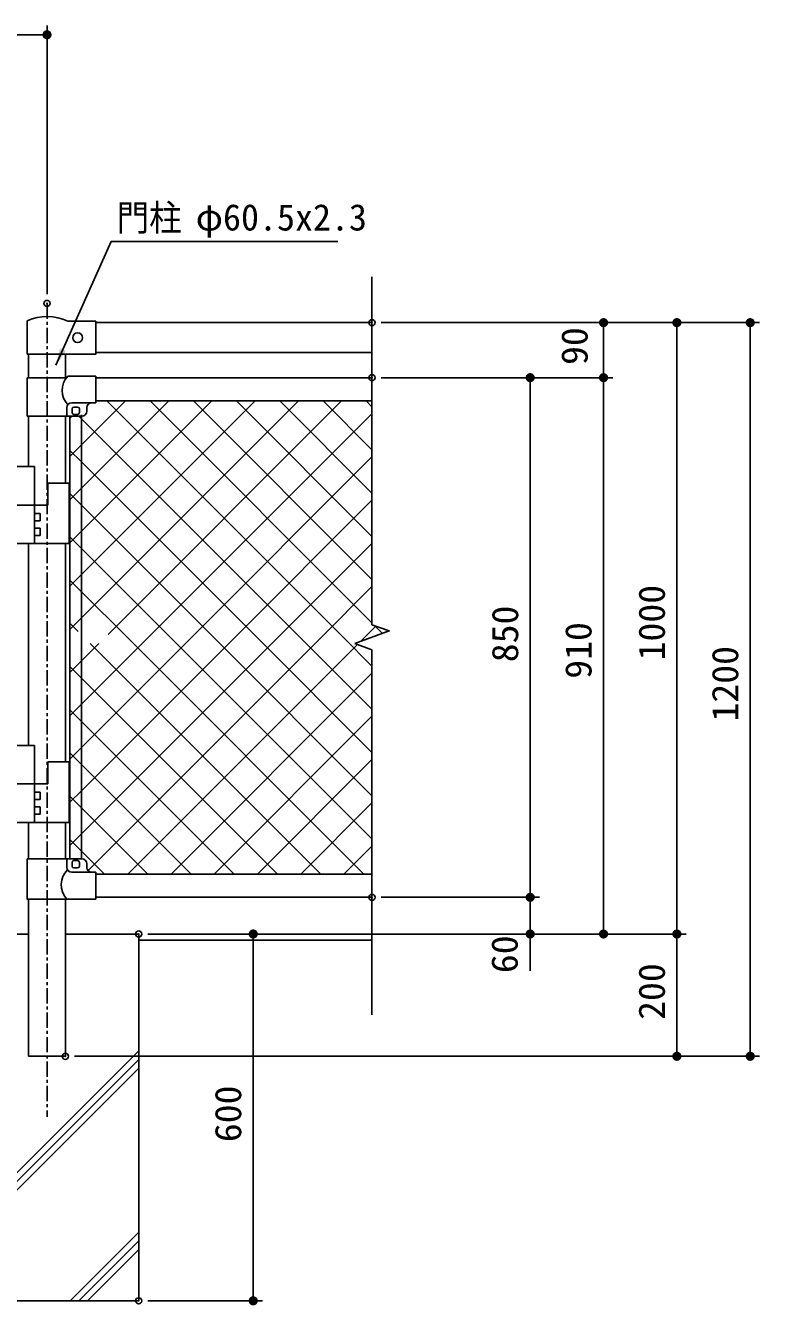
# Model space of a CAD drawing. Units: millimetres, scale not verified. Extents: x -4455 to 4455, y -3150 to 3150.
# Drawn here: x -1986 to -785, y -929 to 1164 of the extents above; entities that cross this region are included whole.
import ezdxf
from ezdxf.enums import TextEntityAlignment as Align

# ---------------------------------------------------------------- set-up
doc = ezdxf.new("R2010")
doc.units = ezdxf.units.MM
doc.header["$LTSCALE"] = 20
doc.header["$PDMODE"] = 32
doc.header["$PDSIZE"] = 10
doc.linetypes.add('USER1', pattern=[2, 1.25, -0.25, 0.25, -0.25])
doc.linetypes.add('USER3', pattern=[1.125, 0.75, -0.125, 0.125, -0.125])
for name, color, linetype, lineweight in [('0-0_6文字', 3, 'Continuous', 25), ('0-1_8部品', 7, 'Continuous', 25), ('0-2_4基礎', 4, 'Continuous', 25), ('0-3_1部材', 7, 'Continuous', 25), ('0-4_中心線', 1, 'USER3', 25), ('0-5_5寸法', 1, 'Continuous', 25), ('0-6_SUNPOU', 1, 'Continuous', 25), ('0-D_2網', 4, 'Continuous', 25)]:
    doc.layers.add(name, color=color, linetype=linetype, lineweight=lineweight)
doc.layers.add('0-7_DEFPOINTS', color=7, linetype='Continuous')
doc.styles.add('ＭＳ ゴシック', font='')
doc.styles.get('ＭＳ ゴシック').set_extended_font_data('MS Gothic')

# ---------------------------------------------------------------- blocks, each defined once
blk = doc.blocks.new('M1')
at = {"layer": '0-6_SUNPOU'}
blk.add_line((-5, 0), (-38.58, 0), dxfattribs=at)
for points in [[(0, 0), (-5, 0), (-4.96, 0.63)], [(0, 0), (-4.96, -0.63), (-5, 0)], [(0, 0), (-4.96, 0.63), (-4.84, 1.24)], [(0, 0), (-4.84, -1.24), (-4.96, -0.63)], [(0, 0), (-4.84, 1.24), (-4.65, 1.84)], [(0, 0), (-4.65, -1.84), (-4.84, -1.24)], [(0, 0), (-4.65, 1.84), (-4.38, 2.41)], [(0, 0), (-4.38, -2.41), (-4.65, -1.84)], [(0, 0), (-4.38, 2.41), (-4.05, 2.94)], [(0, 0), (-4.05, -2.94), (-4.38, -2.41)], [(0, 0), (-4.05, 2.94), (-3.64, 3.42)], [(0, 0), (-3.64, -3.42), (-4.05, -2.94)], [(0, 0), (-3.64, 3.42), (-3.19, 3.85)], [(0, 0), (-3.19, -3.85), (-3.64, -3.42)], [(0, 0), (-3.19, 3.85), (-2.68, 4.22)], [(0, 0), (-2.68, -4.22), (-3.19, -3.85)], [(0, 0), (-2.68, 4.22), (-2.13, 4.52)], [(0, 0), (-2.13, -4.52), (-2.68, -4.22)], [(0, 0), (-2.13, 4.52), (-1.55, 4.76)], [(0, 0), (-1.55, -4.76), (-2.13, -4.52)], [(0, 0), (-1.55, 4.76), (-0.94, 4.91)], [(0, 0), (-0.94, -4.91), (-1.55, -4.76)], [(0, 0), (-0.94, 4.91), (-0.31, 4.99)], [(0, 0), (-0.31, -4.99), (-0.94, -4.91)], [(0, 0), (-0.31, 4.99), (0.31, 4.99)], [(0, 0), (0.31, -4.99), (-0.31, -4.99)], [(0, 0), (0.31, 4.99), (0.94, 4.91)], [(0, 0), (0.94, 4.91), (1.55, 4.76)], [(0, 0), (1.55, 4.76), (2.13, 4.52)], [(0, 0), (2.13, 4.52), (2.68, 4.22)], [(0, 0), (2.68, 4.22), (3.19, 3.85)], [(0, 0), (3.19, 3.85), (3.64, 3.42)], [(0, 0), (3.64, 3.42), (4.05, 2.94)], [(0, 0), (4.05, 2.94), (4.38, 2.41)], [(0, 0), (4.38, 2.41), (4.65, 1.84)], [(0, 0), (4.65, 1.84), (4.84, 1.24)], [(0, 0), (4.84, 1.24), (4.96, 0.63)], [(0, 0), (4.96, 0.63), (5, 0)], [(0, 0), (0.94, -4.91), (0.31, -4.99)], [(0, 0), (1.55, -4.76), (0.94, -4.91)], [(0, 0), (2.13, -4.52), (1.55, -4.76)], [(0, 0), (2.68, -4.22), (2.13, -4.52)], [(0, 0), (3.19, -3.85), (2.68, -4.22)], [(0, 0), (3.64, -3.42), (3.19, -3.85)], [(0, 0), (4.05, -2.94), (3.64, -3.42)], [(0, 0), (4.38, -2.41), (4.05, -2.94)], [(0, 0), (4.65, -1.84), (4.38, -2.41)], [(0, 0), (4.84, -1.24), (4.65, -1.84)], [(0, 0), (4.96, -0.63), (4.84, -1.24)], [(0, 0), (5, 0), (4.96, -0.63)]]:
    blk.add_solid(points, dxfattribs=at)

msp = doc.modelspace()

# ---------------------------------------------------------------- linework, layer by layer
at = {"layer": '0-0_6文字', "color": 4}
msp.add_lwpolyline([(-1474.67, 811.28), (-1845.3, 811.28), (-1935.82, 608.77)], dxfattribs=at)
msp.add_solid([(-1936.64, 606.94), (-1929.15, 636.46), (-1919.64, 632.2)], dxfattribs=at)
at = {"layer": '0-1_8部品'}
for p, q in [((-1918.54, 588.28), (-1983.04, 588.28)), ((-1983.04, 588.28), (-1983.04, 525.28)), ((-1870.49, 590.63), (-1916.52, 590.63)), ((-1870.49, 590.63), (-1870.49, 547.28)), ((-1909.94, 547.28), (-1877.49, 547.28)), ((-1870.49, 547.28), (-1877.49, 547.28)), ((-1893.49, 525.28), (-1983.04, 525.28)), ((-1917.94, 539.28), (-1917.94, 525.28)), ((-1912.99, 521.61), (-1909.33, 525.28)), ((-1909.49, 537.28), (-1909.49, 531.28)), ((-1900.49, 540.28), (-1906.49, 540.28)), ((-1900.49, 528.28), (-1906.49, 528.28)), ((-1897.49, 537.28), (-1897.49, 531.28)), ((-1885.49, 539.28), (-1885.49, 533.28)), ((-1970.99, 442.78), (-2051.99, 442.78)), ((-1970.99, 442.78), (-1970.99, 316.78)), ((-1948.99, 415.78), (-1948.99, 379.78)), ((-1913.99, 415.78), (-1948.99, 415.78)), ((-1913.99, 415.78), (-1913.99, 316.78)), ((-1948.99, 379.78), (-2026.99, 379.78)), ((-1970.99, 366.28), (-1961.49, 366.28)), ((-1961.49, 354.28), (-1961.49, 366.28)), ((-1970.99, 354.28), (-1961.49, 354.28)), ((-1970.99, 342.28), (-1961.49, 342.28)), ((-1961.49, 330.28), (-1961.49, 342.28)), ((-1913.99, 316.78), (-2004.99, 316.78)), ((-1970.99, 330.28), (-1961.49, 330.28)), ((-1970.99, -13.32), (-2051.99, -13.32)), ((-1970.99, -13.32), (-1970.99, -139.32)), ((-1948.99, -40.32), (-1948.99, -76.32)), ((-1913.99, -40.32), (-1948.99, -40.32)), ((-1913.99, -40.32), (-1913.99, -139.32)), ((-1948.99, -76.32), (-2026.99, -76.32)), ((-1970.99, -89.82), (-1961.49, -89.82)), ((-1970.99, -101.82), (-1961.49, -101.82)), ((-1961.49, -101.82), (-1961.49, -89.82)), ((-1970.99, -113.82), (-1961.49, -113.82)), ((-1961.49, -125.82), (-1961.49, -113.82)), ((-1913.99, -139.32), (-2004.99, -139.32)), ((-1970.99, -125.82), (-1961.49, -125.82)), ((-1893.49, -198.72), (-1983.04, -198.72)), ((-1917.94, -212.72), (-1917.94, -198.72)), ((-1909.49, -210.72), (-1909.49, -204.72)), ((-1900.49, -201.72), (-1906.49, -201.72)), ((-1897.49, -210.72), (-1897.49, -204.72)), ((-1885.49, -212.72), (-1885.49, -206.72)), ((-1909.94, -220.72), (-1877.49, -220.72)), ((-1900.49, -213.72), (-1906.49, -213.72)), ((-1870.49, -220.72), (-1877.49, -220.72)), ((-1870.49, -220.72), (-1870.49, -264.72))]:
    msp.add_line(p, q, dxfattribs=at)
msp.add_lwpolyline([(-1870.49, -264.72), (-1983.04, -264.72), (-1983.04, -198.72)], dxfattribs=at)
for centre, radius, start, end in [((-1891.9, 567.38), 33.86, 136.64106, 223.65735), ((-1909.94, 539.28), 8, 90, 180), ((-1877.49, 539.28), 8, 90, 180), ((-1906.49, 537.28), 3, 90, 180), ((-1906.49, 531.28), 3, 180, 270), ((-1900.49, 537.28), 3, 0, 90), ((-1900.49, 531.28), 3, 270, 0), ((-1893.49, 533.28), 8, 270, 0), ((-1906.49, -204.72), 3, 90, 180), ((-1900.49, -204.72), 3, 0, 90), ((-1893.49, -206.72), 8, 0, 90), ((-1893.43, -241.52), 33.86, 133.47703, 221.75112), ((-1909.94, -212.72), 8, 180, 270), ((-1906.49, -210.72), 3, 180, 270), ((-1900.49, -210.72), 3, 270, 0), ((-1877.49, -212.72), 8, 180, 270)]:
    msp.add_arc(centre, radius, start, end, dxfattribs=at)
at = {"layer": '0-2_4基礎', "color": 7}
for p, q in [((-1980.49, -321.72), (-2100.49, -321.72)), ((-1800.49, -321.72), (-1920.49, -321.72)), ((-1800.49, -321.72), (-1800.49, -921.72)), ((-1800.49, -921.72), (-2100.49, -921.72))]:
    msp.add_line(p, q, dxfattribs=at)
at = {"layer": '0-2_4基礎'}
for p, q in [((-2100.49, -812.65), (-1800.49, -512.65)), ((-2100.49, -826.79), (-1800.49, -526.79)), ((-2100.49, -840.93), (-1800.49, -540.93)), ((-1912.74, -921.72), (-1800.49, -809.47)), ((-1898.6, -921.72), (-1800.49, -823.62)), ((-1884.46, -921.72), (-1800.49, -837.76))]:
    msp.add_line(p, q, dxfattribs=at)
at = {"layer": '0-3_1部材', "color": 4}
for p, q in [((-1418.81, 218.45), (-1418.81, 753.15)), ((-1418.81, 184.23), (-1418.81, 218.45)), ((-1447, 153.45), (-1418.81, 143.18)), ((-1418.81, -454.07), (-1418.81, 143.18))]:
    msp.add_line(p, q, dxfattribs=at)
at = {"layer": '0-3_1部材'}
for p, q in [((-1983.04, 681.28), (-1983.04, 626.78)), ((-1870.49, 680.63), (-1916.52, 680.63)), ((-1870.49, 680.63), (-1870.49, 626.78)), ((-1418.81, 678.28), (-1870.49, 678.28)), ((-1418.81, 629.68), (-1870.49, 629.68)), ((-1980.49, 626.78), (-1980.49, 588.28)), ((-1920.49, 626.78), (-1920.49, 588.28)), ((-1418.81, 588.28), (-1870.49, 588.28)), ((-1418.81, 550.28), (-1870.49, 550.28)), ((-1980.49, 525.28), (-1980.49, 442.78)), ((-1920.49, 525.28), (-1920.49, 415.78)), ((-1920.49, 525.28), (-1920.49, 505.78)), ((-1912.99, 525.28), (-1912.99, 263.28)), ((-1912.99, 525.28), (-1912.99, 153.28)), ((-1893.99, 527.47), (-1893.99, 263.28)), ((-1893.99, 527.47), (-1893.99, 153.28)), ((-1980.49, 316.78), (-1980.49, 153.28)), ((-1920.49, 316.78), (-1920.49, 153.28)), ((-1980.49, 153.28), (-1980.49, -13.32)), ((-1920.49, 153.28), (-1920.49, -40.32)), ((-1912.99, 153.28), (-1912.99, -198.72)), ((-1893.99, 153.28), (-1893.99, -198.72)), ((-1980.49, -139.32), (-1980.49, -198.72)), ((-1920.49, -139.32), (-1920.49, -198.72)), ((-1418.81, -223.72), (-1870.49, -223.72)), ((-1980.49, -264.72), (-1980.49, -521.72)), ((-1920.49, -264.72), (-1920.49, -521.72)), ((-1418.81, -261.72), (-1870.49, -261.72)), ((-1418.81, -331.72), (-1800.49, -331.72)), ((-1980.49, -521.72), (-1920.49, -521.72))]:
    msp.add_line(p, q, dxfattribs=at)
msp.add_lwpolyline([(-1983.04, 626.78), (-1870.49, 626.78), (-1877.49, 626.78)], dxfattribs=at)
at = {"layer": '0-3_1部材', "color": 4}
msp.add_lwpolyline([(-1447, 153.45), (-1390.62, 173.97), (-1418.81, 184.23)], dxfattribs=at)
at = {"layer": '0-3_1部材'}
msp.add_circle((-1900.49, 653.7), 8, dxfattribs=at)
msp.add_arc((-1950.49, 608.2), 80, 64.87166, 114.00868, dxfattribs=at)
at = {"layer": '0-4_中心線', "linetype": 'USER1'}
msp.add_line((-1950.49, 709.78), (-1950.49, -620.63), dxfattribs=at)
at = {"layer": '0-5_5寸法'}
for p, q in [((-1950.49, 724.78), (-1950.49, 1164.2)), ((-1980.49, 1149.2), (-2955.51, 1149.2)), ((-1403.81, 678.28), (-1025.02, 678.28)), ((-1403.81, 678.28), (-905.02, 678.28)), ((-1403.81, 678.28), (-785.02, 678.28)), ((-1040.02, 618.28), (-1040.02, 648.28)), ((-920.02, 648.28), (-920.02, -291.72)), ((-800.02, 648.28), (-800.02, -491.72)), ((-1403.81, 588.28), (-1145.02, 588.28)), ((-1403.81, 588.28), (-1025.02, 588.28)), ((-1403.81, 588.28), (-1025.02, 588.28)), ((-1160.02, 558.28), (-1160.02, -231.72)), ((-1040.02, 558.28), (-1040.02, -291.72)), ((-1160.02, -231.72), (-1160.02, -201.72)), ((-1403.81, -261.72), (-1145.02, -261.72)), ((-1403.81, -261.72), (-1145.02, -261.72)), ((-1160.02, -261.72), (-1160.02, -321.72)), ((-1785.49, -321.72), (-1145.02, -321.72)), ((-1785.49, -321.72), (-1025.02, -321.72)), ((-1785.49, -321.72), (-905.02, -321.72)), ((-1785.49, -321.72), (-905.02, -321.72)), ((-1785.49, -321.72), (-1598.12, -321.72)), ((-1613.12, -351.72), (-1613.12, -891.72)), ((-1160.02, -351.72), (-1160.02, -381.72)), ((-920.02, -351.72), (-920.02, -491.72)), ((-1905.49, -521.72), (-785.02, -521.72)), ((-1905.49, -521.72), (-905.02, -521.72)), ((-1785.49, -921.72), (-1598.12, -921.72))]:
    msp.add_line(p, q, dxfattribs=at)
at = {"layer": '0-7_DEFPOINTS'}
for p in [(-1950.49, 709.78), (-1418.81, 678.28), (-1040.02, 678.28), (-1418.81, 588.28), (-1418.81, -261.72), (-1160.02, -261.72), (-1800.49, -321.72), (-1160.02, -321.72), (-1040.02, -321.72), (-920.02, -321.72), (-1920.49, -521.72), (-920.02, -521.72), (-800.02, -521.72), (-1800.49, -921.72), (-1613.12, -921.72)]:
    msp.add_point(p, dxfattribs=at)
at = {"layer": '0-D_2網'}
for p, q in [((-1893.99, 478.41), (-1822.12, 550.28)), ((-1893.99, 407.7), (-1751.41, 550.28)), ((-1893.99, 336.99), (-1680.7, 550.28)), ((-1893.99, 266.28), (-1609.99, 550.28)), ((-1850.49, 168.36), (-1468.57, 550.28)), ((-1418.81, 187.32), (-1781.77, 550.28)), ((-1418.81, 258.03), (-1711.06, 550.28)), ((-1418.81, 328.74), (-1640.35, 550.28)), ((-1418.81, 399.45), (-1569.64, 550.28)), ((-1418.81, 470.16), (-1498.93, 550.28)), ((-1418.81, 540.87), (-1428.22, 550.28)), ((-1893.99, 521.08), (-1898.19, 525.28)), ((-1912.99, 459.41), (-1893.99, 478.41)), ((-1893.99, 450.37), (-1912.99, 469.37)), ((-1606.9, 163.28), (-1893.99, 450.37)), ((-1912.99, 388.7), (-1893.99, 407.7)), ((-1893.99, 379.66), (-1912.99, 398.66)), ((-1677.61, 163.28), (-1893.99, 379.66)), ((-1643.44, 163.28), (-1418.81, 387.91)), ((-1912.99, 317.99), (-1893.99, 336.99)), ((-1893.99, 308.94), (-1912.99, 327.95)), ((-1572.73, 163.28), (-1418.81, 317.2)), ((-1912.99, 247.28), (-1893.99, 266.28)), ((-1899.75, 173.28), (-1912.99, 186.52)), ((-1401.5, 170.01), (-1413.95, 182.46)), ((-1893.99, -87.28), (-1643.44, 163.28)), ((-1893.99, -157.99), (-1572.73, 163.28)), ((-1502.75, -223.72), (-1879.75, 153.28)), ((-1818.31, -223.72), (-1442.7, 151.88)), ((-1418.81, -95.53), (-1677.61, 163.28)), ((-1418.81, -24.82), (-1606.9, 163.28)), ((-1893.99, 96.81), (-1912.99, 115.81)), ((-1747.6, -223.72), (-1418.81, 105.06)), ((-1573.46, -223.72), (-1893.99, 96.81)), ((-1893.99, 26.1), (-1912.99, 45.1)), ((-1644.17, -223.72), (-1893.99, 26.1)), ((-1676.89, -223.72), (-1418.81, 34.35)), ((-1606.18, -223.72), (-1418.81, -36.36)), ((-1912.99, -106.28), (-1893.99, -87.28)), ((-1893.99, -115.32), (-1912.99, -96.32)), ((-1785.59, -223.72), (-1893.99, -115.32)), ((-1535.47, -223.72), (-1418.81, -107.07)), ((-1912.99, -176.99), (-1893.99, -157.99)), ((-1893.99, -186.03), (-1912.99, -167.03)), ((-1856.3, -223.72), (-1893.99, -186.03)), ((-1464.75, -223.72), (-1418.81, -177.78))]:
    msp.add_line(p, q, dxfattribs=at)
for points in [[(-1912.99, 176.57), (-1893.99, 195.57), (-1539.28, 550.28)], [(-1418.81, 116.61), (-1465.48, 163.28), (-1852.48, 550.28)], [(-1912.99, 35.14), (-1893.99, 54.14), (-1784.86, 163.28), (-1418.81, 529.33)], [(-1418.81, 45.89), (-1536.19, 163.28), (-1893.99, 521.08)], [(-1912.99, -35.57), (-1893.99, -16.57), (-1714.15, 163.28), (-1418.81, 458.62)], [(-1418.81, -166.24), (-1748.33, 163.28), (-1893.99, 308.94)], [(-1432.04, -223.72), (-1819.04, 163.28), (-1893.99, 238.23), (-1912.99, 257.23)], [(-1883.39, -218.1), (-1502.02, 163.28), (-1418.81, 246.48)], [(-1437.78, 156.8), (-1431.31, 163.28), (-1412.61, 181.97)], [(-1912.99, 105.86), (-1893.99, 124.86), (-1865.57, 153.28)], [(-1714.88, -223.72), (-1893.99, -44.61), (-1912.99, -25.61)]]:
    msp.add_lwpolyline(points, dxfattribs=at)

# ---------------------------------------------------------------- block references
at = {"layer": '0-5_5寸法', "xscale": 1.5, "yscale": 1.5}
msp.add_blockref('M1', (-1950.49, 1149.2), dxfattribs=at)
for p, rotation in [((-1040.02, 678.28), 90), ((-920.02, 678.28), 90), ((-800.02, 678.28), 90), ((-1040.02, 588.28), 270), ((-1160.02, 588.28), 90), ((-1040.02, 588.28), 90), ((-1160.02, -261.72), 270), ((-1160.02, -261.72), 270), ((-1040.02, -321.72), 270), ((-920.02, -321.72), 270), ((-1613.12, -321.72), 90), ((-1160.02, -321.72), 90), ((-920.02, -321.72), 90), ((-920.02, -521.72), 270), ((-800.02, -521.72), 270), ((-1613.12, -921.72), 270)]:
    msp.add_blockref('M1', p, dxfattribs=dict(at, rotation=rotation))

# ---------------------------------------------------------------- texts
at = {"layer": '0-0_6文字', "style": 'ＭＳ ゴシック', "width": 0.9}
msp.add_text('門柱', height=43.26, dxfattribs=at).set_placement((-1836.5, 815.37), align=Align.BOTTOM_LEFT)
at = {"layer": '0-0_6文字', "style": 'ＭＳ ゴシック'}
msp.add_text('φ60.5x2.3', height=43.26, dxfattribs=at).set_placement((-1707.24, 816.01), align=Align.BOTTOM_LEFT)
at = {"layer": '0-5_5寸法', "color": 3, "style": 'ＭＳ ゴシック', "width": 1.05}
for s, p in [('90', (-1053.07, 609.12)), ('1000', (-926.69, 125.78)), ('850', (-1166.69, 122.78)), ('910', (-1046.69, 95.78)), ('1200', (-806.69, 25.78)), ('60', (-1167.44, -385.75)), ('200', (-926.69, -462.22)), ('600', (-1619.8, -662.22))]:
    msp.add_text(s, height=43.26, rotation=90, dxfattribs=at).set_placement(p, align=Align.BOTTOM_LEFT)

doc.saveas('drawing.dxf')
